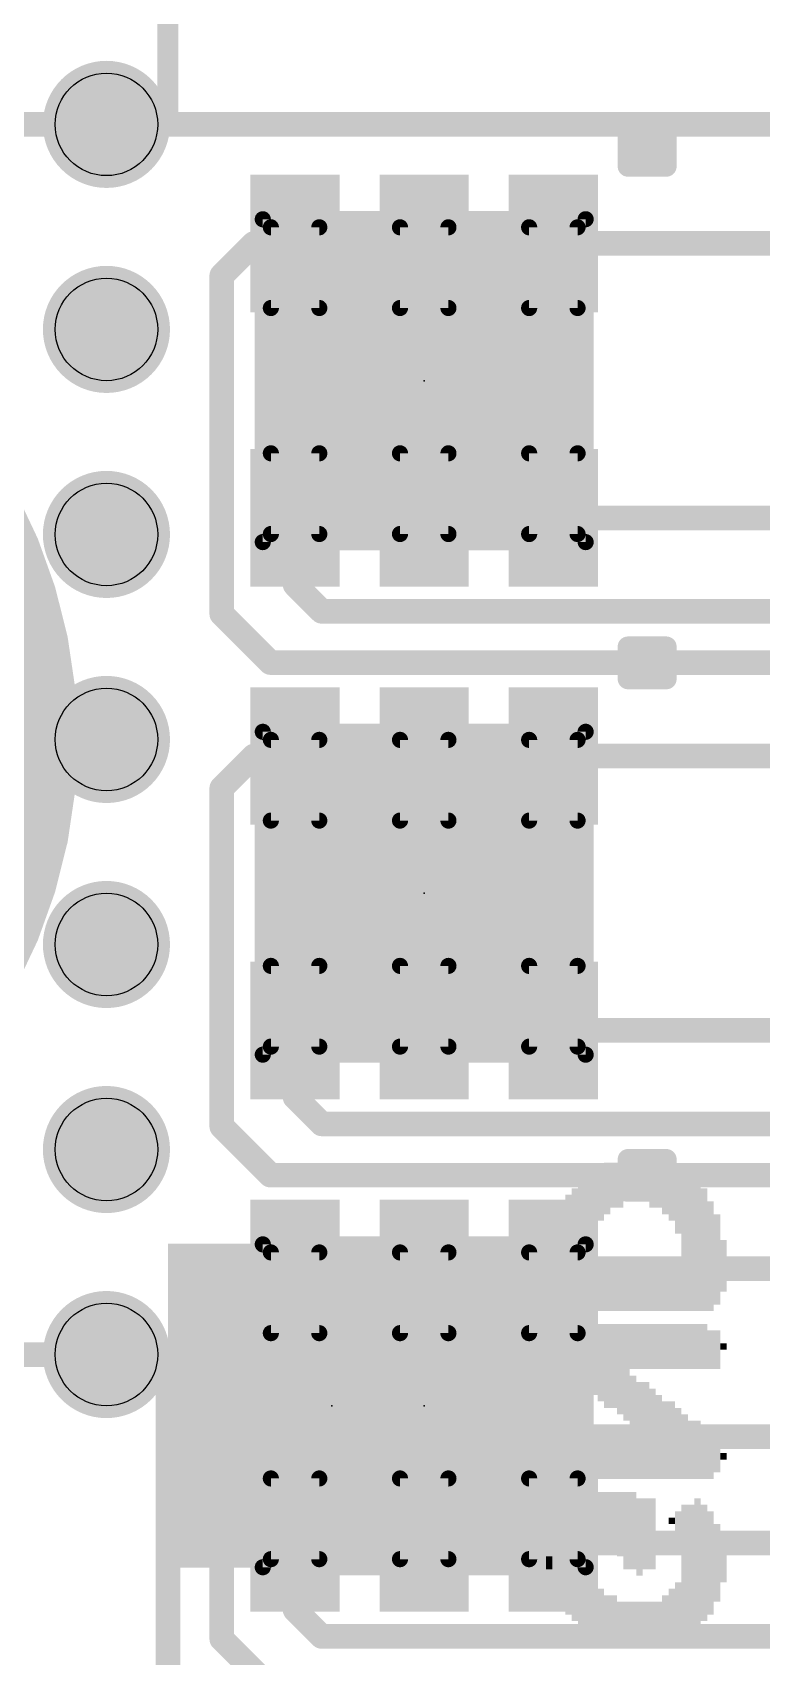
# Model space of a CAD drawing. Extents: x 0 to 108, y -62 to 34.
# Drawn here: x 6.78 to 11.3, y 15.91 to 25.97 of the extents above; entities that cross this region are included whole.
import ezdxf

# ---------------------------------------------------------------- set-up
doc = ezdxf.new("R2010")
doc.units = 0
for name, color, linetype in [('1', 12, 'CONTINUOUS'), ('15', 12, 'CONTINUOUS'), ('16', 132, 'CONTINUOUS'), ('17', 110, 'CONTINUOUS'), ('18', 110, 'CONTINUOUS'), ('2', 132, 'CONTINUOUS'), ('20', 53, 'CONTINUOUS'), ('21', 253, 'CONTINUOUS'), ('22', 253, 'CONTINUOUS'), ('23', 53, 'CONTINUOUS'), ('24', 53, 'CONTINUOUS'), ('29', 253, 'CONTINUOUS'), ('39', 12, 'CONTINUOUS'), ('47', 253, 'CONTINUOUS'), ('51', 253, 'CONTINUOUS')]:
    doc.layers.add(name, color=color, linetype=linetype)

# ---------------------------------------------------------------- blocks, each defined once
blk = doc.blocks.new('RECT')
blk.add_solid([(-0.5, -0.5), (0.5, -0.5), (-0.5, 0.5), (0.5, 0.5)])
blk = doc.blocks.new('ROUNDP')
at = {"const_width": 0.5}
blk.add_lwpolyline([(0, -0.25, 1), (0, 0.25, 1), (0, -0.25)], format="xyb", dxfattribs=at)
blk = doc.blocks.new('PIE')
at = {"const_width": 0.5}
blk.add_lwpolyline([(0, -0.25, 1), (0, 0.25, 1), (0, -0.25)], format="xyb", dxfattribs=at)
blk = doc.blocks.new('ROUNDV')
at = {"const_width": 0.5}
blk.add_lwpolyline([(0, -0.25, 1), (0, 0.25, 1), (0, -0.25)], format="xyb", dxfattribs=at)

msp = doc.modelspace()

# ---------------------------------------------------------------- linework, layer by layer
at = {"layer": '1', "const_width": 0.1524}
for points in [[(7.9534, 24.4634), (8.1525, 24.6625)], [(8.1525, 24.6625), (8.4075, 24.6625)], [(9.2075, 24.6625), (9.2075, 24.1618)], [(11.5825, 24.6625), (10.0075, 24.6625)], [(7.9534, 22.3679), (7.9534, 24.4634)], [(9.2075, 22.9625), (9.2075, 23.4315)], [(8.4075, 22.9625), (8.4075, 22.5488)], [(10.0075, 22.9625), (11.5825, 22.9625)], [(8.4075, 22.5488), (8.5725, 22.3838)], [(8.255, 22.0663), (7.9534, 22.3679)], [(8.5725, 22.3838), (32.2263, 22.3838)], [(32.0675, 22.0663), (8.255, 22.0663)], [(7.9534, 21.2884), (8.1525, 21.4875)], [(8.1525, 21.4875), (8.4075, 21.4875)], [(9.2075, 21.4875), (9.2075, 21.0185)], [(11.5825, 21.4875), (10.0075, 21.4875)], [(7.9534, 19.1929), (7.9534, 21.2884)], [(9.2075, 19.7875), (9.2075, 20.2883)], [(8.4075, 19.7875), (8.4075, 19.3738)], [(10.0075, 19.7875), (11.5825, 19.7875)], [(8.4075, 19.3738), (8.5725, 19.2088)], [(8.255, 18.8912), (7.9534, 19.1929)], [(8.5725, 19.2088), (32.2263, 19.2088)], [(32.0675, 18.8912), (8.255, 18.8912)], [(7.9534, 18.1134), (8.1525, 18.3125)], [(8.1525, 18.3125), (8.4075, 18.3125)], [(9.2075, 18.3125), (9.2075, 17.8117)], [(10.0075, 18.3125), (11.5825, 18.3125)], [(7.9534, 16.0179), (7.9534, 18.1134)], [(9.2075, 17.0497), (9.4298, 17.272)], [(9.4298, 17.272), (12.2238, 17.272)], [(9.2075, 16.6125), (9.2075, 17.0497)], [(8.4075, 16.6125), (8.4075, 16.1988)], [(11.5825, 16.6125), (10.0075, 16.6125)], [(8.4075, 16.1988), (8.5725, 16.0338)], [(8.5725, 16.0338), (32.2263, 16.0338)], [(8.255, 15.7163), (7.9534, 16.0179)]]:
    msp.add_lwpolyline(points, dxfattribs=at)
at = {"layer": '1', "const_width": 0.0762}
for points in [[(8.1525, 24.7006, 1), (8.1525, 24.6244)], [(8.1794, 24.6356, 1), (8.1256, 24.6894)], [(8.4075, 24.6244, 1), (8.4075, 24.7006)], [(9.2456, 24.6625, 1), (9.1694, 24.6625)], [(10.0075, 24.7006, 1), (10.0075, 24.6244)], [(7.9264, 24.4903, 1), (7.9803, 24.4364)], [(7.9915, 24.4634, 1), (7.9153, 24.4634)], [(9.1694, 24.1618, 1), (9.2456, 24.1618)], [(9.2456, 23.4315, 1), (9.1694, 23.4315)], [(8.4456, 22.9625, 1), (8.3694, 22.9625)], [(10.0075, 23.0006, 1), (10.0075, 22.9244)], [(9.1694, 22.9625, 1), (9.2456, 22.9625)], [(8.4344, 22.5757, 1), (8.3806, 22.5218)], [(8.3694, 22.5488, 1), (8.4456, 22.5488)], [(7.9803, 22.3948, 1), (7.9264, 22.3409)], [(8.5725, 22.4219, 1), (8.5725, 22.3457)], [(8.5456, 22.3568, 1), (8.5994, 22.4107)], [(7.9153, 22.3679, 1), (7.9915, 22.3679)], [(8.255, 22.1044, 1), (8.255, 22.0282)], [(8.2281, 22.0393, 1), (8.2819, 22.0932)], [(8.1525, 21.5256, 1), (8.1525, 21.4494)], [(8.1794, 21.4606, 1), (8.1256, 21.5144)], [(8.4075, 21.4494, 1), (8.4075, 21.5256)], [(9.2456, 21.4875, 1), (9.1694, 21.4875)], [(10.0075, 21.5256, 1), (10.0075, 21.4494)], [(7.9264, 21.3153, 1), (7.9803, 21.2614)], [(7.9915, 21.2884, 1), (7.9153, 21.2884)], [(9.1694, 21.0185, 1), (9.2456, 21.0185)], [(9.2456, 20.2883, 1), (9.1694, 20.2883)], [(8.4456, 19.7875, 1), (8.3694, 19.7875)], [(9.1694, 19.7875, 1), (9.2456, 19.7875)], [(10.0075, 19.8256, 1), (10.0075, 19.7494)], [(8.4344, 19.4007, 1), (8.3806, 19.3468)], [(8.3694, 19.3738, 1), (8.4456, 19.3738)], [(7.9803, 19.2198, 1), (7.9264, 19.1659)], [(7.9153, 19.1929, 1), (7.9915, 19.1929)], [(8.5725, 19.2469, 1), (8.5725, 19.1707)], [(8.5456, 19.1818, 1), (8.5994, 19.2357)], [(8.255, 18.9293, 1), (8.255, 18.8531)], [(8.2281, 18.8643, 1), (8.2819, 18.9182)], [(8.1525, 18.3506, 1), (8.1525, 18.2744)], [(8.1794, 18.2856, 1), (8.1256, 18.3394)], [(8.4075, 18.2744, 1), (8.4075, 18.3506)], [(9.2456, 18.3125, 1), (9.1694, 18.3125)], [(10.0075, 18.3506, 1), (10.0075, 18.2744)], [(7.9264, 18.1403, 1), (7.9803, 18.0864)], [(7.9915, 18.1134, 1), (7.9153, 18.1134)], [(9.1694, 17.8117, 1), (9.2456, 17.8117)], [(9.4298, 17.3101, 1), (9.4298, 17.2339)], [(9.4567, 17.2451, 1), (9.4028, 17.2989)], [(9.2456, 17.0497, 1), (9.1694, 17.0497)], [(9.1806, 17.0767, 1), (9.2344, 17.0228)], [(8.4456, 16.6125, 1), (8.3694, 16.6125)], [(9.1694, 16.6125, 1), (9.2456, 16.6125)], [(10.0075, 16.6506, 1), (10.0075, 16.5744)], [(8.4344, 16.2257, 1), (8.3806, 16.1718)], [(8.3694, 16.1988, 1), (8.4456, 16.1988)], [(8.5725, 16.0719, 1), (8.5725, 15.9957)], [(8.5456, 16.0068, 1), (8.5994, 16.0607)], [(7.9803, 16.0448, 1), (7.9264, 15.9909)], [(7.9153, 16.0179, 1), (7.9915, 16.0179)]]:
    msp.add_lwpolyline(points, format="xyb", dxfattribs=at)
at = {"layer": '15', "const_width": 0.1524}
msp.add_lwpolyline([(0, 25.4), (40.64, 25.4)], dxfattribs=at)
at = {"layer": '16', "const_width": 0.1524}
for points in [[(0, 25.4), (40.64, 25.4)], [(8.636, 17.4625), (8.9853, 17.8117)], [(8.9853, 17.8117), (9.2075, 17.8117)], [(8.128, 17.4625), (8.636, 17.4625)]]:
    msp.add_lwpolyline(points, dxfattribs=at)
at = {"layer": '16', "const_width": 0.0762}
for points in [[(8.9853, 17.8498, 1), (8.9853, 17.7736)], [(9.0122, 17.7848, 1), (8.9583, 17.8387)], [(9.2075, 17.7736, 1), (9.2075, 17.8498)], [(8.128, 17.5006, 1), (8.128, 17.4244)], [(8.6091, 17.4894, 1), (8.6629, 17.4356)], [(8.636, 17.4244, 1), (8.636, 17.5006)]]:
    msp.add_lwpolyline(points, format="xyb", dxfattribs=at)
at = {"layer": '2', "const_width": 0.1524}
msp.add_lwpolyline([(0, 25.4), (40.64, 25.4)], dxfattribs=at)
at = {"layer": '20', "const_width": 0.1524}
for points in [[(36.83, 25.4), (3.81, 25.4)], [(7.62, 17.78), (3.81, 17.78)], [(7.62, 17.78), (7.62, 7.62)]]:
    msp.add_lwpolyline(points, dxfattribs=at)
at = {"layer": '20', "const_width": 0.0762}
for points in [[(7.6581, 17.78, 1), (7.5819, 17.78)], [(7.62, 17.7419, 1), (7.62, 17.8181)]]:
    msp.add_lwpolyline(points, format="xyb", dxfattribs=at)
at = {"layer": '20'}
for centre in [(7.239, 25.4), (7.239, 24.13), (7.239, 22.86), (7.239, 21.59), (7.239, 20.32), (7.239, 19.05), (7.239, 17.78)]:
    msp.add_circle(centre, 0.3175, dxfattribs=at)
at = {"layer": '21', "const_width": 0.0635}
for points in [[(10.5013, 25.3395, 1), (10.4377, 25.3395)], [(10.4695, 25.3712, 1), (10.4695, 25.3078)], [(10.7393, 25.3395, 1), (10.6758, 25.3395)], [(10.7075, 25.3078, 1), (10.7075, 25.3712)], [(10.5013, 25.2395, 1), (10.4377, 25.2395)], [(10.4377, 25.2395, 1), (10.5013, 25.2395)], [(10.4695, 25.2712, 1), (10.4695, 25.2078)], [(10.6075, 25.2078, 1), (10.6075, 25.2712)], [(10.4377, 25.1395, 1), (10.5013, 25.1395)], [(10.4695, 25.1713, 1), (10.4695, 25.1078)], [(10.6758, 25.1395, 1), (10.7393, 25.1395)], [(10.7075, 25.1078, 1), (10.7075, 25.1713)], [(10.5013, 22.1645, 1), (10.4377, 22.1645)], [(10.4695, 22.1962, 1), (10.4695, 22.1328)], [(10.7393, 22.1645, 1), (10.6758, 22.1645)], [(10.7075, 22.1328, 1), (10.7075, 22.1962)], [(10.5013, 22.0645, 1), (10.4377, 22.0645)], [(10.4377, 22.0645, 1), (10.5013, 22.0645)], [(10.4695, 22.0963, 1), (10.4695, 22.0328)], [(10.6075, 22.0328, 1), (10.6075, 22.0963)], [(10.4377, 21.9645, 1), (10.5013, 21.9645)], [(10.4695, 21.9962, 1), (10.4695, 21.9328)], [(10.6758, 21.9645, 1), (10.7393, 21.9645)], [(10.7075, 21.9328, 1), (10.7075, 21.9962)], [(10.5013, 18.9895, 1), (10.4377, 18.9895)], [(10.4695, 19.0212, 1), (10.4695, 18.9578)], [(10.7393, 18.9895, 1), (10.6758, 18.9895)], [(10.7075, 18.9578, 1), (10.7075, 19.0212)], [(10.5013, 18.8895, 1), (10.4377, 18.8895)], [(10.4377, 18.8895, 1), (10.5013, 18.8895)], [(10.4695, 18.9213, 1), (10.4695, 18.8578)], [(10.6075, 18.8578, 1), (10.6075, 18.9213)], [(10.4377, 18.7895, 1), (10.5013, 18.7895)], [(10.4695, 18.8212, 1), (10.4695, 18.7578)], [(10.6758, 18.7895, 1), (10.7393, 18.7895)], [(10.7075, 18.7578, 1), (10.7075, 18.8212)]]:
    msp.add_lwpolyline(points, format="xyb", dxfattribs=at)
at = {"layer": '21', "const_width": 0.127}
for points in [[(10.4695, 25.2395), (10.4695, 25.3395)], [(10.4695, 25.3395), (10.7075, 25.3395)], [(10.7075, 25.3395), (10.7075, 25.1395)], [(10.6075, 25.2395), (10.4695, 25.2395)], [(10.4695, 25.1395), (10.4695, 25.2395)], [(10.7075, 25.1395), (10.4695, 25.1395)], [(10.4695, 22.0645), (10.4695, 22.1645)], [(10.4695, 22.1645), (10.7075, 22.1645)], [(10.7075, 22.1645), (10.7075, 21.9645)], [(10.6075, 22.0645), (10.4695, 22.0645)], [(10.4695, 21.9645), (10.4695, 22.0645)], [(10.7075, 21.9645), (10.4695, 21.9645)], [(10.4695, 18.8895), (10.4695, 18.9895)], [(10.4695, 18.9895), (10.7075, 18.9895)], [(10.7075, 18.9895), (10.7075, 18.7895)], [(10.6075, 18.8895), (10.4695, 18.8895)], [(10.4695, 18.7895), (10.4695, 18.8895)], [(10.7075, 18.7895), (10.4695, 18.7895)]]:
    msp.add_lwpolyline(points, dxfattribs=at)
at = {"layer": '23'}
for p in [(9.2075, 23.8125), (9.2075, 20.6375), (9.2075, 17.4625)]:
    msp.add_point(p, dxfattribs=at)
at = {"layer": '24'}
msp.add_point((8.636, 17.4625), dxfattribs=at)
at = {"layer": '29', "const_width": 0.3937}
for points in [[(7.239, 25.2032, 1), (7.239, 25.5969, 1), (7.239, 25.2032)], [(7.239, 23.9332, 1), (7.239, 24.3269, 1), (7.239, 23.9332)], [(7.239, 22.6631, 1), (7.239, 23.0569, 1), (7.239, 22.6631)], [(7.239, 21.3931, 1), (7.239, 21.7869, 1), (7.239, 21.3931)], [(7.239, 20.1231, 1), (7.239, 20.5169, 1), (7.239, 20.1231)], [(7.239, 18.8531, 1), (7.239, 19.2469, 1), (7.239, 18.8531)], [(7.239, 17.5831, 1), (7.239, 17.9769, 1), (7.239, 17.5831)]]:
    msp.add_lwpolyline(points, format="xyb", dxfattribs=at)
at = {"layer": '47', "const_width": 0.13}
msp.add_lwpolyline([(7.62, 25.4), (7.62, 28.62)], dxfattribs=at)
at = {"layer": '47', "const_width": 0.065}
msp.add_lwpolyline([(7.5875, 25.4, 1), (7.6525, 25.4)], format="xyb", dxfattribs=at)
at = {"layer": '51', "const_width": 0.1}
for points in [[(8.2075, 22.8125), (8.2075, 24.8125)], [(8.2075, 24.8125), (10.2075, 24.8125)], [(10.2075, 24.8125), (10.2075, 22.8125)], [(8.5575, 24.7625), (8.2575, 24.7625)], [(8.2575, 24.7625), (8.2575, 24.2625)], [(8.5575, 24.2625), (8.5575, 24.7625)], [(9.3575, 24.7625), (9.0575, 24.7625)], [(9.0575, 24.7625), (9.0575, 24.2625)], [(9.3575, 24.2625), (9.3575, 24.7625)], [(10.1575, 24.7625), (9.8575, 24.7625)], [(9.8575, 24.7625), (9.8575, 24.2625)], [(10.1575, 24.2625), (10.1575, 24.7625)], [(8.2575, 24.2625), (8.5575, 24.2625)], [(9.0575, 24.2625), (9.3575, 24.2625)], [(9.8575, 24.2625), (10.1575, 24.2625)], [(8.2575, 22.8625), (8.2575, 23.3625)], [(8.2575, 23.3625), (8.5575, 23.3625)], [(8.5575, 23.3625), (8.5575, 22.8625)], [(9.0575, 22.8625), (9.0575, 23.3625)], [(9.0575, 23.3625), (9.3575, 23.3625)], [(9.3575, 23.3625), (9.3575, 22.8625)], [(9.8575, 23.3625), (9.8575, 22.8625)], [(10.1575, 23.3625), (9.8575, 23.3625)], [(10.1575, 22.8625), (10.1575, 23.3625)], [(10.2075, 22.8125), (8.2075, 22.8125)], [(8.5575, 22.8625), (8.2575, 22.8625)], [(9.3575, 22.8625), (9.0575, 22.8625)], [(9.8575, 22.8625), (10.1575, 22.8625)], [(8.2075, 19.6375), (8.2075, 21.6375)], [(8.2075, 21.6375), (10.2075, 21.6375)], [(8.5575, 21.5875), (8.2575, 21.5875)], [(8.2575, 21.5875), (8.2575, 21.0875)], [(8.5575, 21.0875), (8.5575, 21.5875)], [(9.3575, 21.5875), (9.0575, 21.5875)], [(9.0575, 21.5875), (9.0575, 21.0875)], [(9.3575, 21.0875), (9.3575, 21.5875)], [(10.1575, 21.5875), (9.8575, 21.5875)], [(9.8575, 21.5875), (9.8575, 21.0875)], [(10.1575, 21.0875), (10.1575, 21.5875)], [(10.2075, 21.6375), (10.2075, 19.6375)], [(8.2575, 21.0875), (8.5575, 21.0875)], [(9.0575, 21.0875), (9.3575, 21.0875)], [(9.8575, 21.0875), (10.1575, 21.0875)], [(8.2575, 19.6875), (8.2575, 20.1875)], [(8.2575, 20.1875), (8.5575, 20.1875)], [(8.5575, 20.1875), (8.5575, 19.6875)], [(9.0575, 19.6875), (9.0575, 20.1875)], [(9.0575, 20.1875), (9.3575, 20.1875)], [(9.3575, 20.1875), (9.3575, 19.6875)], [(9.8575, 20.1875), (9.8575, 19.6875)], [(10.1575, 20.1875), (9.8575, 20.1875)], [(10.1575, 19.6875), (10.1575, 20.1875)], [(8.5575, 19.6875), (8.2575, 19.6875)], [(9.3575, 19.6875), (9.0575, 19.6875)], [(9.8575, 19.6875), (10.1575, 19.6875)], [(10.2075, 19.6375), (8.2075, 19.6375)], [(8.2075, 16.4625), (8.2075, 18.4625)], [(8.2075, 18.4625), (10.2075, 18.4625)], [(10.2075, 18.4625), (10.2075, 16.4625)], [(8.5575, 18.4125), (8.2575, 18.4125)], [(8.2575, 18.4125), (8.2575, 17.9125)], [(8.5575, 17.9125), (8.5575, 18.4125)], [(9.3575, 18.4125), (9.0575, 18.4125)], [(9.0575, 18.4125), (9.0575, 17.9125)], [(9.3575, 17.9125), (9.3575, 18.4125)], [(10.1575, 18.4125), (9.8575, 18.4125)], [(9.8575, 18.4125), (9.8575, 17.9125)], [(10.1575, 17.9125), (10.1575, 18.4125)], [(8.2575, 17.9125), (8.5575, 17.9125)], [(9.0575, 17.9125), (9.3575, 17.9125)], [(9.8575, 17.9125), (10.1575, 17.9125)], [(8.2575, 16.5125), (8.2575, 17.0125)], [(8.2575, 17.0125), (8.5575, 17.0125)], [(8.5575, 17.0125), (8.5575, 16.5125)], [(9.0575, 16.5125), (9.0575, 17.0125)], [(9.0575, 17.0125), (9.3575, 17.0125)], [(9.3575, 17.0125), (9.3575, 16.5125)], [(9.8575, 17.0125), (9.8575, 16.5125)], [(10.1575, 17.0125), (9.8575, 17.0125)], [(10.1575, 16.5125), (10.1575, 17.0125)], [(10.2075, 16.4625), (8.2075, 16.4625)], [(8.5575, 16.5125), (8.2575, 16.5125)], [(9.3575, 16.5125), (9.0575, 16.5125)], [(9.8575, 16.5125), (10.1575, 16.5125)]]:
    msp.add_lwpolyline(points, dxfattribs=at)
at = {"layer": '51', "const_width": 0.05}
for points in [[(8.2325, 24.8125, 1), (8.1825, 24.8125)], [(8.2075, 24.8375, 1), (8.2075, 24.7875)], [(10.2325, 24.8125, 1), (10.1825, 24.8125)], [(10.2075, 24.7875, 1), (10.2075, 24.8375)], [(8.2575, 24.7875, 1), (8.2575, 24.7375)], [(8.2825, 24.7625, 1), (8.2325, 24.7625)], [(8.5825, 24.7625, 1), (8.5325, 24.7625)], [(8.5575, 24.7375, 1), (8.5575, 24.7875)], [(9.0575, 24.7875, 1), (9.0575, 24.7375)], [(9.0825, 24.7625, 1), (9.0325, 24.7625)], [(9.3825, 24.7625, 1), (9.3325, 24.7625)], [(9.3575, 24.7375, 1), (9.3575, 24.7875)], [(9.8575, 24.7875, 1), (9.8575, 24.7375)], [(9.8825, 24.7625, 1), (9.8325, 24.7625)], [(10.1825, 24.7625, 1), (10.1325, 24.7625)], [(10.1575, 24.7375, 1), (10.1575, 24.7875)], [(8.2575, 24.2875, 1), (8.2575, 24.2375)], [(8.2325, 24.2625, 1), (8.2825, 24.2625)], [(8.5325, 24.2625, 1), (8.5825, 24.2625)], [(8.5575, 24.2375, 1), (8.5575, 24.2875)], [(9.0575, 24.2875, 1), (9.0575, 24.2375)], [(9.0325, 24.2625, 1), (9.0825, 24.2625)], [(9.3325, 24.2625, 1), (9.3825, 24.2625)], [(9.3575, 24.2375, 1), (9.3575, 24.2875)], [(9.8575, 24.2875, 1), (9.8575, 24.2375)], [(9.8325, 24.2625, 1), (9.8825, 24.2625)], [(10.1325, 24.2625, 1), (10.1825, 24.2625)], [(10.1575, 24.2375, 1), (10.1575, 24.2875)], [(8.2825, 23.3625, 1), (8.2325, 23.3625)], [(8.2575, 23.3875, 1), (8.2575, 23.3375)], [(8.5825, 23.3625, 1), (8.5325, 23.3625)], [(8.5575, 23.3375, 1), (8.5575, 23.3875)], [(9.0825, 23.3625, 1), (9.0325, 23.3625)], [(9.0575, 23.3875, 1), (9.0575, 23.3375)], [(9.3825, 23.3625, 1), (9.3325, 23.3625)], [(9.3575, 23.3375, 1), (9.3575, 23.3875)], [(9.8825, 23.3625, 1), (9.8325, 23.3625)], [(9.8575, 23.3875, 1), (9.8575, 23.3375)], [(10.1825, 23.3625, 1), (10.1325, 23.3625)], [(10.1575, 23.3375, 1), (10.1575, 23.3875)], [(8.2075, 22.8375, 1), (8.2075, 22.7875)], [(8.1825, 22.8125, 1), (8.2325, 22.8125)], [(8.2575, 22.8875, 1), (8.2575, 22.8375)], [(8.2325, 22.8625, 1), (8.2825, 22.8625)], [(8.5325, 22.8625, 1), (8.5825, 22.8625)], [(8.5575, 22.8375, 1), (8.5575, 22.8875)], [(9.0575, 22.8875, 1), (9.0575, 22.8375)], [(9.0325, 22.8625, 1), (9.0825, 22.8625)], [(9.3325, 22.8625, 1), (9.3825, 22.8625)], [(9.3575, 22.8375, 1), (9.3575, 22.8875)], [(9.8575, 22.8875, 1), (9.8575, 22.8375)], [(9.8325, 22.8625, 1), (9.8825, 22.8625)], [(10.1325, 22.8625, 1), (10.1825, 22.8625)], [(10.1575, 22.8375, 1), (10.1575, 22.8875)], [(10.1825, 22.8125, 1), (10.2325, 22.8125)], [(10.2075, 22.7875, 1), (10.2075, 22.8375)], [(8.2325, 21.6375, 1), (8.1825, 21.6375)], [(8.2075, 21.6625, 1), (8.2075, 21.6125)], [(8.2575, 21.6125, 1), (8.2575, 21.5625)], [(8.2825, 21.5875, 1), (8.2325, 21.5875)], [(8.5825, 21.5875, 1), (8.5325, 21.5875)], [(8.5575, 21.5625, 1), (8.5575, 21.6125)], [(9.0575, 21.6125, 1), (9.0575, 21.5625)], [(9.0825, 21.5875, 1), (9.0325, 21.5875)], [(9.3825, 21.5875, 1), (9.3325, 21.5875)], [(9.3575, 21.5625, 1), (9.3575, 21.6125)], [(9.8575, 21.6125, 1), (9.8575, 21.5625)], [(9.8825, 21.5875, 1), (9.8325, 21.5875)], [(10.1825, 21.5875, 1), (10.1325, 21.5875)], [(10.1575, 21.5625, 1), (10.1575, 21.6125)], [(10.2325, 21.6375, 1), (10.1825, 21.6375)], [(10.2075, 21.6125, 1), (10.2075, 21.6625)], [(8.2575, 21.1125, 1), (8.2575, 21.0625)], [(8.5575, 21.0625, 1), (8.5575, 21.1125)], [(9.0575, 21.1125, 1), (9.0575, 21.0625)], [(9.3575, 21.0625, 1), (9.3575, 21.1125)], [(9.8575, 21.1125, 1), (9.8575, 21.0625)], [(10.1575, 21.0625, 1), (10.1575, 21.1125)], [(8.2325, 21.0875, 1), (8.2825, 21.0875)], [(8.5325, 21.0875, 1), (8.5825, 21.0875)], [(9.0325, 21.0875, 1), (9.0825, 21.0875)], [(9.3325, 21.0875, 1), (9.3825, 21.0875)], [(9.8325, 21.0875, 1), (9.8825, 21.0875)], [(10.1325, 21.0875, 1), (10.1825, 21.0875)], [(8.2825, 20.1875, 1), (8.2325, 20.1875)], [(8.2575, 20.2125, 1), (8.2575, 20.1625)], [(8.5825, 20.1875, 1), (8.5325, 20.1875)], [(8.5575, 20.1625, 1), (8.5575, 20.2125)], [(9.0825, 20.1875, 1), (9.0325, 20.1875)], [(9.0575, 20.2125, 1), (9.0575, 20.1625)], [(9.3825, 20.1875, 1), (9.3325, 20.1875)], [(9.3575, 20.1625, 1), (9.3575, 20.2125)], [(9.8825, 20.1875, 1), (9.8325, 20.1875)], [(9.8575, 20.2125, 1), (9.8575, 20.1625)], [(10.1825, 20.1875, 1), (10.1325, 20.1875)], [(10.1575, 20.1625, 1), (10.1575, 20.2125)], [(8.2575, 19.7125, 1), (8.2575, 19.6625)], [(8.5575, 19.6625, 1), (8.5575, 19.7125)], [(9.0575, 19.7125, 1), (9.0575, 19.6625)], [(9.3575, 19.6625, 1), (9.3575, 19.7125)], [(9.8575, 19.7125, 1), (9.8575, 19.6625)], [(10.1575, 19.6625, 1), (10.1575, 19.7125)], [(8.2075, 19.6625, 1), (8.2075, 19.6125)], [(8.1825, 19.6375, 1), (8.2325, 19.6375)], [(8.2325, 19.6875, 1), (8.2825, 19.6875)], [(8.5325, 19.6875, 1), (8.5825, 19.6875)], [(9.0325, 19.6875, 1), (9.0825, 19.6875)], [(9.3325, 19.6875, 1), (9.3825, 19.6875)], [(9.8325, 19.6875, 1), (9.8825, 19.6875)], [(10.1325, 19.6875, 1), (10.1825, 19.6875)], [(10.1825, 19.6375, 1), (10.2325, 19.6375)], [(10.2075, 19.6125, 1), (10.2075, 19.6625)], [(8.2325, 18.4625, 1), (8.1825, 18.4625)], [(8.2075, 18.4875, 1), (8.2075, 18.4375)], [(10.2325, 18.4625, 1), (10.1825, 18.4625)], [(10.2075, 18.4375, 1), (10.2075, 18.4875)], [(8.2575, 18.4375, 1), (8.2575, 18.3875)], [(8.2825, 18.4125, 1), (8.2325, 18.4125)], [(8.5825, 18.4125, 1), (8.5325, 18.4125)], [(8.5575, 18.3875, 1), (8.5575, 18.4375)], [(9.0575, 18.4375, 1), (9.0575, 18.3875)], [(9.0825, 18.4125, 1), (9.0325, 18.4125)], [(9.3825, 18.4125, 1), (9.3325, 18.4125)], [(9.3575, 18.3875, 1), (9.3575, 18.4375)], [(9.8575, 18.4375, 1), (9.8575, 18.3875)], [(9.8825, 18.4125, 1), (9.8325, 18.4125)], [(10.1825, 18.4125, 1), (10.1325, 18.4125)], [(10.1575, 18.3875, 1), (10.1575, 18.4375)], [(8.2575, 17.9375, 1), (8.2575, 17.8875)], [(8.2325, 17.9125, 1), (8.2825, 17.9125)], [(8.5325, 17.9125, 1), (8.5825, 17.9125)], [(8.5575, 17.8875, 1), (8.5575, 17.9375)], [(9.0575, 17.9375, 1), (9.0575, 17.8875)], [(9.0325, 17.9125, 1), (9.0825, 17.9125)], [(9.3325, 17.9125, 1), (9.3825, 17.9125)], [(9.3575, 17.8875, 1), (9.3575, 17.9375)], [(9.8575, 17.9375, 1), (9.8575, 17.8875)], [(9.8325, 17.9125, 1), (9.8825, 17.9125)], [(10.1325, 17.9125, 1), (10.1825, 17.9125)], [(10.1575, 17.8875, 1), (10.1575, 17.9375)], [(8.2825, 17.0125, 1), (8.2325, 17.0125)], [(8.2575, 17.0375, 1), (8.2575, 16.9875)], [(8.5825, 17.0125, 1), (8.5325, 17.0125)], [(8.5575, 16.9875, 1), (8.5575, 17.0375)], [(9.0825, 17.0125, 1), (9.0325, 17.0125)], [(9.0575, 17.0375, 1), (9.0575, 16.9875)], [(9.3825, 17.0125, 1), (9.3325, 17.0125)], [(9.3575, 16.9875, 1), (9.3575, 17.0375)], [(9.8825, 17.0125, 1), (9.8325, 17.0125)], [(9.8575, 17.0375, 1), (9.8575, 16.9875)], [(10.1825, 17.0125, 1), (10.1325, 17.0125)], [(10.1575, 16.9875, 1), (10.1575, 17.0375)], [(8.2075, 16.4875, 1), (8.2075, 16.4375)], [(8.2575, 16.5375, 1), (8.2575, 16.4875)], [(8.2325, 16.5125, 1), (8.2825, 16.5125)], [(8.5325, 16.5125, 1), (8.5825, 16.5125)], [(8.5575, 16.4875, 1), (8.5575, 16.5375)], [(9.0575, 16.5375, 1), (9.0575, 16.4875)], [(9.0325, 16.5125, 1), (9.0825, 16.5125)], [(9.3325, 16.5125, 1), (9.3825, 16.5125)], [(9.3575, 16.4875, 1), (9.3575, 16.5375)], [(9.8575, 16.5375, 1), (9.8575, 16.4875)], [(9.8325, 16.5125, 1), (9.8825, 16.5125)], [(10.1325, 16.5125, 1), (10.1825, 16.5125)], [(10.1575, 16.4875, 1), (10.1575, 16.5375)], [(10.2075, 16.4375, 1), (10.2075, 16.4875)], [(8.1825, 16.4625, 1), (8.2325, 16.4625)], [(10.1825, 16.4625, 1), (10.2325, 16.4625)]]:
    msp.add_lwpolyline(points, format="xyb", dxfattribs=at)

# ---------------------------------------------------------------- block references
at = {"layer": '1', "xscale": 0.7, "yscale": 0.4, "rotation": 90}
for p in [(8.4075, 24.6625), (9.2075, 24.6625), (10.0075, 24.6625), (8.4075, 22.9625), (9.2075, 22.9625), (10.0075, 22.9625), (8.4075, 21.4875), (9.2075, 21.4875), (10.0075, 21.4875), (8.4075, 19.7875), (9.2075, 19.7875), (10.0075, 19.7875), (8.4075, 18.3125), (9.2075, 18.3125), (10.0075, 18.3125), (8.4075, 16.6125), (9.2075, 16.6125), (10.0075, 16.6125)]:
    msp.add_blockref('RECT', p, dxfattribs=at)
at = {"layer": '16', "xscale": 2.0066, "yscale": 1.016, "rotation": 90}
msp.add_blockref('RECT', (8.128, 17.4625), dxfattribs=at)
at = {"layer": '16', "xscale": 2, "yscale": 2}
msp.add_blockref('PIE', (8.636, 17.4625), dxfattribs=at)
at = {"layer": '17', "xscale": 6.35, "yscale": 6.35}
msp.add_blockref('ROUNDP', (3.81, 21.59), dxfattribs=at)
msp.add_blockref('ROUNDP', (3.81, 21.59), dxfattribs=at)
at = {"layer": '18', "xscale": 0.508, "yscale": 0.508}
for p in [(9.2075, 24.1618), (9.2075, 24.1618), (9.2075, 23.4315), (9.2075, 23.4315), (9.2075, 21.0185), (9.2075, 21.0185), (9.2075, 20.2883), (9.2075, 20.2883), (9.2075, 17.8117), (9.2075, 17.8117)]:
    msp.add_blockref('ROUNDV', p, dxfattribs=at)
at = {"layer": '22', "yscale": 0.04, "rotation": 90}
for p, xscale in [((10.261, 18.4895), 0.88), ((10.301, 18.7695), 0.32), ((10.341, 18.8095), 0.32), ((10.381, 18.8295), 0.28), ((10.421, 18.8295), 0.28), ((10.461, 18.8495), 0.24), ((10.501, 18.8495), 0.24), ((10.541, 18.8695), 0.28), ((10.581, 18.8495), 0.24), ((10.621, 18.8295), 0.28), ((10.661, 18.8295), 0.28), ((10.701, 18.8095), 0.32), ((10.741, 18.7695), 0.32), ((10.781, 18.7295), 0.4), ((10.181, 18.4495), 0.8), ((10.221, 18.4695), 0.84), ((10.821, 18.4695), 0.84), ((10.861, 18.4695), 0.84), ((10.901, 18.4495), 0.8), ((10.101, 18.4095), 0.72), ((10.141, 18.4295), 0.76), ((10.941, 18.4295), 0.76), ((10.981, 18.3895), 0.68), ((10.061, 18.3695), 0.64), ((11.021, 18.3695), 0.56), ((10.021, 18.3495), 0.52), ((11.061, 18.3295), 0.32), ((10.301, 18.1895), 0.28), ((10.341, 18.1895), 0.28), ((10.381, 18.1895), 0.28), ((10.421, 18.1895), 0.28), ((10.461, 18.1895), 0.28), ((10.501, 18.1895), 0.28), ((10.541, 18.1895), 0.28), ((10.581, 18.1895), 0.28), ((10.621, 18.1895), 0.28), ((10.661, 18.1895), 0.28), ((10.701, 18.1895), 0.28), ((10.741, 18.1895), 0.28), ((10.781, 18.1895), 0.28), ((10.021, 17.8295), 0.2), ((10.061, 17.8095), 0.24), ((10.101, 17.8095), 0.32), ((10.141, 17.7895), 0.36), ((10.181, 17.7695), 0.4), ((10.221, 17.7695), 0.4), ((10.261, 17.7495), 0.44), ((10.301, 17.7295), 0.48), ((10.341, 17.7095), 0.52), ((10.381, 17.7095), 0.52), ((10.421, 17.6895), 0.56), ((10.461, 17.6695), 0.6), ((10.501, 17.8295), 0.28), ((10.541, 17.8295), 0.28), ((10.581, 17.8295), 0.28), ((10.621, 17.8295), 0.28), ((10.661, 17.8295), 0.28), ((10.701, 17.8295), 0.28), ((10.741, 17.8295), 0.28), ((10.781, 17.8295), 0.28), ((10.821, 17.8295), 0.28), ((10.861, 17.8295), 0.28), ((10.901, 17.8295), 0.28), ((10.941, 17.8295), 0.28), ((10.981, 17.8095), 0.24), ((11.021, 17.8095), 0.24), ((11.061, 17.8295), 0.04), ((10.501, 17.4895), 0.32), ((10.541, 17.4695), 0.28), ((10.581, 17.3095), 0.6), ((10.621, 17.2895), 0.56), ((10.661, 17.2695), 0.52), ((10.701, 17.2495), 0.48), ((10.741, 17.2495), 0.48), ((10.781, 17.2295), 0.44), ((10.821, 17.2095), 0.4), ((10.861, 17.1895), 0.36), ((10.901, 17.1895), 0.36), ((10.941, 17.1695), 0.32), ((10.021, 17.1495), 0.2), ((10.061, 17.1495), 0.28), ((10.101, 17.1495), 0.28), ((10.141, 17.1495), 0.28), ((10.181, 17.1495), 0.28), ((10.221, 17.1495), 0.28), ((10.261, 17.1495), 0.28), ((10.301, 17.1495), 0.28), ((10.341, 17.1495), 0.28), ((10.381, 17.1495), 0.28), ((10.421, 17.1495), 0.28), ((10.461, 17.1495), 0.28), ((10.501, 17.1495), 0.28), ((10.541, 17.1495), 0.28), ((10.981, 17.1495), 0.28), ((11.021, 17.1495), 0.2), ((11.061, 17.1495), 0.04), ((10.221, 16.4895), 0.88), ((10.261, 16.7695), 0.32), ((10.301, 16.7895), 0.28), ((10.341, 16.7895), 0.28), ((10.381, 16.7895), 0.28), ((10.421, 16.7295), 0.4), ((10.461, 16.6895), 0.48), ((10.501, 16.6895), 0.48), ((10.061, 16.5095), 0.6), ((10.101, 16.5095), 0.68), ((10.141, 16.5095), 0.76), ((10.181, 16.4895), 0.8), ((10.541, 16.6495), 0.48), ((10.581, 16.6695), 0.44), ((10.621, 16.6695), 0.44), ((10.781, 16.7295), 0.16), ((10.821, 16.4495), 0.8), ((10.861, 16.4495), 0.8), ((10.901, 16.4895), 0.8), ((10.941, 16.4895), 0.72), ((10.981, 16.4895), 0.64), ((10.021, 16.5095), 0.44), ((10.741, 16.7495), 0.04), ((11.021, 16.4895), 0.48), ((11.061, 16.5095), 0.28), ((9.981, 16.4895), 0.08), ((10.261, 16.2295), 0.36), ((10.301, 16.1695), 0.32), ((10.741, 16.1695), 0.32), ((10.781, 16.1895), 0.36), ((10.341, 16.1495), 0.28), ((10.381, 16.1295), 0.32), ((10.421, 16.1095), 0.28), ((10.461, 16.1095), 0.28), ((10.501, 16.1095), 0.28), ((10.541, 16.1095), 0.28), ((10.581, 16.1095), 0.28), ((10.621, 16.1095), 0.28), ((10.661, 16.1095), 0.28), ((10.701, 16.1295), 0.32)]:
    msp.add_blockref('RECT', p, dxfattribs=dict(at, xscale=xscale))
at = {"layer": '29', "xscale": 0.8524, "yscale": 0.5524, "rotation": 90}
for p in [(8.4075, 24.6625), (9.2075, 24.6625), (10.0075, 24.6625), (8.4075, 22.9625), (9.2075, 22.9625), (10.0075, 22.9625), (8.4075, 21.4875), (9.2075, 21.4875), (10.0075, 21.4875), (8.4075, 19.7875), (9.2075, 19.7875), (10.0075, 19.7875), (8.4075, 18.3125), (9.2075, 18.3125), (10.0075, 18.3125), (8.4075, 16.6125), (9.2075, 16.6125), (10.0075, 16.6125)]:
    msp.add_blockref('RECT', p, dxfattribs=at)
at = {"layer": '29', "xscale": 6.5024, "yscale": 6.5024}
msp.add_blockref('ROUNDP', (3.81, 21.59), dxfattribs=at)
at = {"layer": '39', "xscale": 2.032, "yscale": 2.032}
for p in [(9.2075, 23.8125), (9.2075, 20.6375), (9.2075, 17.4625)]:
    msp.add_blockref('RECT', p, dxfattribs=at)
at = {"layer": '51', "xscale": 0.508, "yscale": 0.254}
for p in [(9.2075, 23.6855), (9.2075, 20.5105), (9.2075, 17.3355)]:
    msp.add_blockref('RECT', p, dxfattribs=at)

doc.saveas('drawing.dxf')
